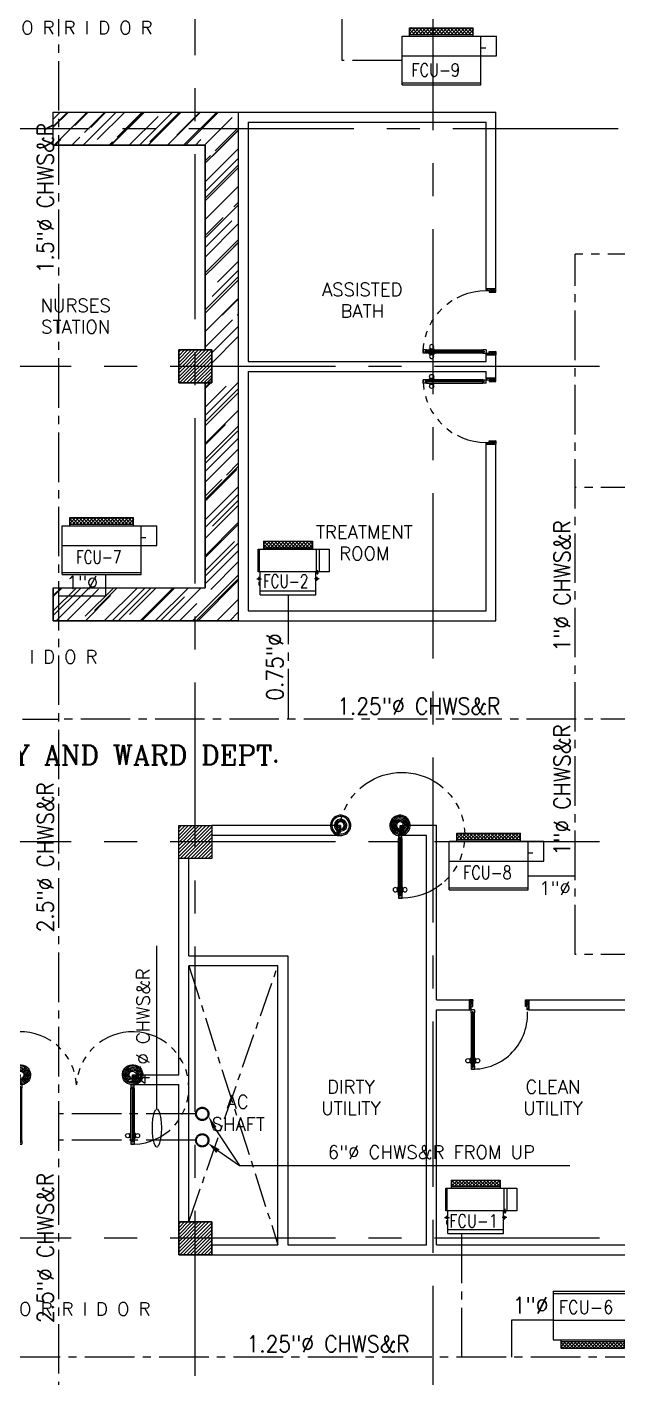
# Model space of a CAD drawing. Extents: x 417866029 to 417866302, y 43498045 to 43498122.
# Drawn here: x 417866078.5 to 417866087.44, y 43498080.49 to 43498100.93 of the extents above; entities that cross this region are included whole.
import ezdxf
from ezdxf.enums import TextEntityAlignment as Align

# ---------------------------------------------------------------- set-up
doc = ezdxf.new("R2010")
doc.units = 0
doc.header["$MEASUREMENT"] = 0
for name, pattern in [('CENTER2', [1.125, 0.75, -0.125, 0.125, -0.125]), ('CENTERX2', [4, 2.5, -0.5, 0.5, -0.5]), ('HIDDEN', [0.375, 0.25, -0.125])]:
    doc.linetypes.add(name, pattern=pattern)
doc.layers.get('0').update_dxf_attribs({"linetype": 'CONTINUOUS'})
for name, color, linetype in [('AC-CH', 6, 'CENTER2'), ('AC-CHT', 2, 'CONTINUOUS'), ('AXES', 11, 'CENTERX2'), ('COL', 11, 'CONTINUOUS'), ('COUNTER', 11, 'CONTINUOUS'), ('DOOR', 11, 'CONTINUOUS'), ('Ele', 11, 'CONTINUOUS'), ('FCU', 6, 'CONTINUOUS'), ('HAT', 11, 'CONTINUOUS'), ('RM-NAME', 11, 'CONTINUOUS'), ('TEXTN', 2, 'CONTINUOUS'), ('WALL', 11, 'CONTINUOUS')]:
    doc.layers.add(name, color=color, linetype=linetype)
doc.styles.add('KHRS2', font='ROMANS.shx', dxfattribs={"height": 200})
doc.styles.add('ROMANC', font='romanc', dxfattribs={"height": 0.1})
doc.styles.add('ROMANS', font='ROMANS.shx', dxfattribs={"width": 0.6})

# ---------------------------------------------------------------- blocks, each defined once
blk = doc.blocks.new('A$C272A55A0')
at = {"layer": 'DOOR', "color": 0, "linetype": 'ByBlock'}
for p, q in [((0, 900), (0, 1050)), ((50, 1050), (0, 1050)), ((50, 950), (50, 1050)), ((1750, 950), (1750, 1050)), ((1750, 1050), (1800, 1050)), ((1800, 1050), (1800, 900)), ((0, 900), (25, 900)), ((25, 950), (50, 950)), ((25, 900), (25, 950)), ((75, 900), (25, 900)), ((25, 850), (25, 900)), ((42, 850), (25, 850)), ((58, 870), (42, 870)), ((42, 870), (42, 850)), ((58, 850), (58, 870)), ((75, 850), (58, 850)), ((75, 900), (75, 850)), ((1725, 900), (1775, 900)), ((1725, 900), (1725, 850)), ((1725, 850), (1742, 850)), ((1742, 870), (1758, 870)), ((1742, 850), (1742, 870)), ((1775, 950), (1750, 950)), ((1758, 870), (1758, 850)), ((1758, 850), (1775, 850)), ((1775, 900), (1775, 950)), ((1800, 900), (1775, 900)), ((1775, 850), (1775, 900)), ((25, 50), (42, 50)), ((25, 50), (25, 0)), ((25, 0), (75, 0)), ((75, 0), (25, 0)), ((42, 50), (42, 30)), ((42, 30), (58, 30)), ((58, 50), (75, 50)), ((58, 50), (58, 30)), ((75, 50), (75, 0)), ((1718, 160), (1709, 160)), ((1709, 95), (1709, 160)), ((1718, 95), (1709, 95)), ((1725, 173), (1718, 173)), ((1718, 173), (1718, 83)), ((1718, 95), (1718, 160)), ((1725, 83), (1718, 83)), ((1742, 50), (1725, 50)), ((1725, 50), (1725, 0)), ((1775, 0), (1725, 0)), ((1725, 0), (1775, 0)), ((1742, 50), (1742, 30)), ((1758, 30), (1742, 30)), ((1775, 50), (1758, 50)), ((1758, 50), (1758, 30)), ((1775, 173), (1782, 173)), ((1775, 83), (1782, 83)), ((1775, 50), (1775, 0)), ((1782, 173), (1782, 83)), ((1782, 160), (1791, 160)), ((1782, 95), (1782, 160)), ((1782, 95), (1791, 95)), ((1791, 95), (1791, 160))]:
    blk.add_line(p, q, dxfattribs=at)
at = {"layer": 'DOOR', "color": 9, "linetype": 'ByBlock'}
for p, q in [((50, 1050), (0, 1010)), ((50, 1050), (0, 937)), ((50, 1050), (37, 950)), ((1750, 1050), (1800, 1010)), ((1750, 1050), (1800, 937)), ((1750, 1050), (1763, 950))]:
    blk.add_line(p, q, dxfattribs=at)
at = {"layer": 'DOOR', "linetype": 'ByBlock'}
for p, q in [((25, 850), (25, 50)), ((42, 850), (42, 50)), ((58, 850), (58, 50)), ((75, 50), (75, 850)), ((1725, 50), (1725, 850)), ((1742, 850), (1742, 50)), ((1758, 850), (1758, 50)), ((1775, 850), (1775, 50))]:
    blk.add_line(p, q, dxfattribs=at)
at = {"layer": 'DOOR', "color": 0, "linetype": 'ByBlock'}
for centre in [(1676, 128), (1824, 128)]:
    blk.add_circle(centre, 32.4, dxfattribs=at)
at = {"layer": 'DOOR', "color": 9, "linetype": 'ByBlock'}
for centre, radius, start, end in [((50, 1050), 54.4, 203.2074, 270), ((50, 1050), 34.4, 180, 270), ((50, 1050), 14.4, 180, 270), ((1750, 1050), 14.4, 270, 0), ((1750, 1050), 34.4, 270, 0), ((1750, 1050), 54.4, 270, 336.7926), ((50, 1050), 74.4, 227.7764, 270), ((50, 1050), 94.4, 238.0182, 270), ((50, 1050), 114, 244.0838, 257.3774), ((50, 1050), 134, 248.1598, 259.28), ((50, 1050), 154, 251.1053, 256.2858), ((1750, 1050), 74.4, 270, 312.2236), ((1750, 1050), 94.4, 270, 301.9818), ((1750, 1050), 114, 282.6226, 295.9162), ((1750, 1050), 134, 280.72, 291.8402), ((1750, 1050), 154, 283.7142, 288.8947)]:
    blk.add_arc(centre, radius, start, end, dxfattribs=at)
at = {"layer": 'DOOR', "linetype": 'HIDDEN', "ltscale": 0.5}
for centre, start, end in [((50, 851), 268.3174, 3.2965), ((1750, 851), 176.7035, 271.6826)]:
    blk.add_arc(centre, 851, start, end, dxfattribs=at)
at = {"layer": 'WALL', "linetype": 'ByBlock'}
blk.add_line((1800, 900), (1800, 1050), dxfattribs=at)
blk = doc.blocks.new('DOOR90')
at = {"layer": 'DOOR', "color": 7, "linetype": 'ByBlock'}
for p, q in [((-150, 0), (0, 0)), ((-150, 0), (-150, -25)), ((0, -50), (-114, 0)), ((0, -50), (-40, 0)), ((0, -50), (0, 0)), ((-1000, -25), (-1050, -25)), ((-1050, -75), (-1050, -25)), ((-1050, -25), (-1050, -75)), ((-1000, -75), (-1050, -75)), ((-1000, -42), (-1020, -42)), ((-1020, -42), (-1020, -58)), ((-1000, -58), (-1020, -58)), ((-1000, -25), (-1000, -42)), ((-1000, -58), (-1000, -75)), ((-878, -18), (-968, -18)), ((-968, -25), (-968, -18)), ((-968, -75), (-968, -82)), ((-878, -82), (-968, -82)), ((-955, -9), (-890, -9)), ((-955, -18), (-955, -9)), ((-955, -18), (-890, -18)), ((-955, -82), (-890, -82)), ((-955, -82), (-955, -91)), ((-955, -91), (-890, -91)), ((-890, -18), (-890, -9)), ((-890, -82), (-890, -91)), ((-878, -25), (-878, -18)), ((-878, -75), (-878, -82)), ((-200, -25), (-150, -25)), ((-200, -42), (-200, -25)), ((-180, -42), (-200, -42)), ((-200, -58), (-180, -58)), ((-200, -75), (-200, -58)), ((-150, -75), (-200, -75)), ((-180, -58), (-180, -42)), ((-150, -25), (-100, -25)), ((-150, -75), (-150, -25)), ((-100, -25), (-100, -50)), ((0, -50), (-100, -37)), ((-100, -50), (0, -50)), ((-150, -875), (-100, -875)), ((-150, -900), (-150, -875)), ((-150, -900), (0, -900)), ((0, -900), (-150, -900)), ((0, -850), (-114, -900)), ((-100, -875), (-100, -850)), ((0, -850), (-100, -863)), ((-100, -850), (0, -850)), ((0, -850), (-40, -900)), ((0, -850), (0, -900))]:
    blk.add_line(p, q, dxfattribs=at)
at = {"layer": 'DOOR', "linetype": 'ByBlock'}
for p, q in [((-200, -25), (-1000, -25)), ((-200, -42), (-1000, -42)), ((-200, -58), (-1000, -58)), ((-1000, -75), (-200, -75))]:
    blk.add_line(p, q, dxfattribs=at)
at = {"layer": 'DOOR', "color": 7, "linetype": 'ByBlock'}
for centre in [(-923, 24), (-923, -124)]:
    blk.add_circle(centre, 32.4, dxfattribs=at)
for centre, radius, start, end in [((0, -50), 154, 161.1053, 166.2858), ((0, -50), 94.4, 148.0182, 180), ((0, -50), 134, 158.1598, 169.28), ((0, -50), 114, 154.0838, 167.3774), ((0, -50), 74.4, 137.7764, 180), ((0, -50), 54.4, 113.2074, 180), ((0, -50), 34.4, 90, 180), ((0, -50), 14.4, 90, 180), ((0, -850), 154, 193.7142, 198.8947), ((0, -850), 134, 190.72, 201.8402), ((0, -850), 94.4, 180, 211.9818), ((0, -850), 74.4, 180, 222.2236), ((0, -850), 54.4, 180, 246.7926), ((0, -850), 34.4, 180, 270), ((0, -850), 14.4, 180, 270)]:
    blk.add_arc(centre, radius, start, end, dxfattribs=at)
at = {"layer": 'DOOR', "linetype": 'HIDDEN', "ltscale": 0.5}
blk.add_arc((-222, -50), 828, 178.2701, 275.003, dxfattribs=at)
blk = doc.blocks.new('DOOR-10')
at = {"layer": 'DOOR', "color": 0, "linetype": 'ByBlock'}
for p, q in [((-26, 1100), (-76, 1100)), ((-76, 1100), (-26, 1100)), ((-76, 1050), (-76, 1100)), ((-59, 1050), (-76, 1050)), ((-43, 1070), (-59, 1070)), ((-59, 1050), (-59, 1070)), ((-43, 1050), (-43, 1070)), ((-26, 1050), (-43, 1050)), ((-26, 1050), (-26, 1100)), ((-83, 1005), (-92, 1005)), ((-92, 1005), (-92, 940)), ((-83, 940), (-92, 940)), ((-76, 1018), (-83, 1018)), ((-83, 928), (-83, 1018)), ((-83, 1005), (-83, 940)), ((-76, 928), (-83, 928)), ((-26, 1018), (-18, 1018)), ((-26, 928), (-18, 928)), ((-18, 928), (-18, 1018)), ((-18, 1005), (-9, 1005)), ((-18, 1005), (-18, 940)), ((-18, 940), (-9, 940)), ((-9, 1005), (-9, 940)), ((-1001, 0), (-1001, 150)), ((-1001, 150), (-976, 150)), ((-1001, 150), (-1001, 0)), ((-951, 0), (-1001, 0)), ((-976, 150), (-976, 100)), ((-976, 100), (-951, 100)), ((-951, 100), (-951, 0)), ((-76, 200), (-59, 200)), ((-76, 150), (-76, 200)), ((-76, 150), (-26, 150)), ((-59, 200), (-59, 180)), ((-59, 180), (-43, 180)), ((-51, 100), (-51, 0)), ((-26, 100), (-51, 100)), ((-51, 0), (-1, 0)), ((-43, 200), (-26, 200)), ((-43, 180), (-43, 200)), ((-26, 200), (-26, 150)), ((-1, 150), (-26, 150)), ((-26, 150), (-26, 100))]:
    blk.add_line(p, q, dxfattribs=at)
at = {"layer": 'DOOR', "linetype": 'ByBlock'}
for p, q in [((-76, 1050), (-76, 200)), ((-59, 200), (-59, 1050)), ((-43, 200), (-43, 1050)), ((-26, 200), (-26, 1050))]:
    blk.add_line(p, q, dxfattribs=at)
at = {"layer": 'DOOR', "color": 9, "linetype": 'ByBlock'}
for p, q in [((-951, 0), (-1001, 114)), ((-951, 0), (-1001, 40)), ((-951, 0), (-964, 100)), ((-51, 0), (-1, 114)), ((-51, 0), (-37, 100)), ((-51, 0), (-1, 40)), ((-1, 0), (-1, 150))]:
    blk.add_line(p, q, dxfattribs=at)
at = {"layer": 'DOOR', "color": 0, "linetype": 'ByBlock'}
for centre in [(-124, 973), (23, 973)]:
    blk.add_circle(centre, 32.4, dxfattribs=at)
at = {"layer": 'DOOR', "linetype": 'HIDDEN', "ltscale": 0.5}
blk.add_arc((-23, 149), 952, 93.1482, 179.9482, dxfattribs=at)
at = {"layer": 'DOOR', "color": 9, "linetype": 'ByBlock'}
for centre, radius, start, end in [((-951, 0), 154, 103.7142, 108.8947), ((-951, 0), 134, 100.72, 111.8402), ((-951, 0), 94.4, 90, 121.9818), ((-951, 0), 74.4, 90, 132.2236), ((-951, 0), 54.4, 90, 156.7926), ((-951, 0), 34.4, 90, 180), ((-951, 0), 14.4, 90, 180), ((-51, 0), 94.4, 58.0182, 90), ((-51, 0), 74.4, 47.7764, 90), ((-51, 0), 54.4, 23.2074, 90), ((-51, 0), 34.4, 0, 90), ((-51, 0), 14.4, 0, 90), ((-51, 0), 134, 68.1598, 79.28), ((-51, 0), 114, 64.0838, 77.3774), ((-51, 0), 154, 71.1053, 76.2858)]:
    blk.add_arc(centre, radius, start, end, dxfattribs=at)
blk = doc.blocks.new('RM1')
at = {"layer": 'RM-NAME', "style": 'ROMANS'}
for tag, p in [('ROOMNAME1', (0, 324)), ('ROOMNAME2', (0, 0))]:
    blk.add_attdef(tag, text='', height=200, dxfattribs=at).set_placement(p, align=Align.MIDDLE)
blk = doc.blocks.new('*X65')
at = {"color": 0}
for p, q in [((238729, 149527), (239191, 149990)), ((238729, 149580), (239138, 149990)), ((238729, 149633), (239085, 149990)), ((238729, 149686), (239032, 149990)), ((238729, 149739), (238979, 149990)), ((238729, 149792), (238926, 149990)), ((238729, 149845), (238873, 149990)), ((238729, 149898), (238820, 149990)), ((238729, 149951), (238767, 149990)), ((238744, 149490), (239229, 149974)), ((238797, 149490), (239229, 149921)), ((238850, 149490), (239229, 149868)), ((238903, 149490), (239229, 149815)), ((238956, 149490), (239229, 149762)), ((239009, 149490), (239229, 149709)), ((239062, 149490), (239229, 149656)), ((239116, 149490), (239229, 149603)), ((239169, 149490), (239229, 149550)), ((239222, 149490), (239229, 149497))]:
    blk.add_line(p, q, dxfattribs=at)
blk = doc.blocks.new('COL50')
at = {"layer": 'COL'}
blk.add_lwpolyline([(-250, 250), (-250, -250), (250, -250), (250, 250)], close=True, dxfattribs=at)
blk = doc.blocks.new('*X64')
at = {"color": 0}
for p, q in [((238729, 155520), (239199, 155990)), ((238729, 155573), (239145, 155990)), ((238729, 155626), (239092, 155990)), ((238729, 155679), (239039, 155990)), ((238729, 155732), (238986, 155990)), ((238729, 155785), (238933, 155990)), ((238729, 155838), (238880, 155990)), ((238729, 155891), (238827, 155990)), ((238729, 155944), (238774, 155990)), ((238752, 155490), (239229, 155967)), ((238805, 155490), (239229, 155914)), ((238858, 155490), (239229, 155861)), ((238911, 155490), (239229, 155808)), ((238964, 155490), (239229, 155755)), ((239017, 155490), (239229, 155702)), ((239070, 155490), (239229, 155649)), ((239123, 155490), (239229, 155596)), ((239176, 155490), (239229, 155542))]:
    blk.add_line(p, q, dxfattribs=at)
blk = doc.blocks.new('*X87')
at = {"color": 0}
for p, q in [((238729, 162732), (239186, 163190)), ((238729, 162785), (239133, 163190)), ((238729, 162838), (239080, 163190)), ((238729, 162891), (239027, 163190)), ((238729, 162944), (238974, 163190)), ((238729, 162997), (238921, 163190)), ((238729, 163050), (238868, 163190)), ((238729, 163103), (238815, 163190)), ((238729, 163157), (238762, 163190)), ((238739, 162690), (239229, 163179)), ((238792, 162690), (239229, 163126)), ((238845, 162690), (239229, 163073)), ((238898, 162690), (239229, 163020)), ((238951, 162690), (239229, 162967)), ((239004, 162690), (239229, 162914)), ((239057, 162690), (239229, 162861)), ((239110, 162690), (239229, 162808)), ((239163, 162690), (239229, 162755)), ((239216, 162690), (239229, 162702))]:
    blk.add_line(p, q, dxfattribs=at)
blk = doc.blocks.new('*X38')
at = {"color": 0}
for p, q in [((-750, 2538), (-672, 2616)), ((-750, 2591), (-725, 2616)), ((-660, 2516), (-750, 2606)), ((-713, 2516), (-750, 2553)), ((-719, 2516), (-619, 2616)), ((-607, 2516), (-707, 2616)), ((-666, 2516), (-566, 2616)), ((-554, 2516), (-654, 2616)), ((-613, 2516), (-513, 2616)), ((-501, 2516), (-601, 2616)), ((-560, 2516), (-460, 2616)), ((-448, 2516), (-548, 2616)), ((-507, 2516), (-407, 2616)), ((-394, 2516), (-494, 2616)), ((-454, 2516), (-354, 2616)), ((-341, 2516), (-441, 2616)), ((-401, 2516), (-301, 2616)), ((-288, 2516), (-388, 2616)), ((-348, 2516), (-248, 2616)), ((-235, 2516), (-335, 2616)), ((-295, 2516), (-195, 2616)), ((-182, 2516), (-282, 2616)), ((-242, 2516), (-142, 2616)), ((-129, 2516), (-229, 2616)), ((-189, 2516), (-89, 2616)), ((-76, 2516), (-176, 2616)), ((-136, 2516), (-36, 2616)), ((-23, 2516), (-123, 2616)), ((-83, 2516), (17, 2616)), ((30, 2516), (-70, 2616)), ((-30, 2516), (70, 2616)), ((83, 2516), (-17, 2616)), ((23, 2516), (123, 2616)), ((136, 2516), (36, 2616)), ((76, 2516), (176, 2616)), ((189, 2516), (89, 2616)), ((129, 2516), (215, 2601)), ((215, 2543), (142, 2616)), ((182, 2516), (215, 2548)), ((215, 2596), (195, 2616))]:
    blk.add_line(p, q, dxfattribs=at)
blk = doc.blocks.new('WAP16')
at = {"color": 6}
for p, q in [((-597, 0), (-597, -737)), ((-597, 0), (597, 0)), ((597, 0), (597, -737)), ((-597, -437), (597, -437)), ((-597, -737), (597, -737))]:
    blk.add_line(p, q, dxfattribs=at)
at = {"color": 3}
for p, q in [((-597, -32), (597, -32)), ((597, -437), (835, -437)), ((597, -562), (670, -562)), ((835, -437), (835, -737)), ((-482, -737), (-482, -862)), ((-482, -762), (482, -762)), ((482, -737), (482, -862)), ((597, -737), (835, -737)), ((-482, -862), (482, -862))]:
    blk.add_line(p, q, dxfattribs=at)
at = {"color": 11}
blk.add_blockref('*X38', (268, -3378), dxfattribs=at)
blk = doc.blocks.new('*X36')
at = {"color": 0}
for p, q in [((16890, -2467), (16943, -2414)), ((16890, -2520), (16990, -2420)), ((16990, -2512), (16892, -2414)), ((16990, -2459), (16945, -2414)), ((16990, -2565), (16890, -2465)), ((16890, -2573), (16990, -2473)), ((16990, -2619), (16890, -2519)), ((16890, -2626), (16990, -2526)), ((16990, -2672), (16890, -2572)), ((16890, -2679), (16990, -2579)), ((16990, -2725), (16890, -2625)), ((16890, -2732), (16990, -2632)), ((16990, -2778), (16890, -2678)), ((16890, -2785), (16990, -2685)), ((16990, -2831), (16890, -2731)), ((16890, -2838), (16990, -2738)), ((16990, -2884), (16890, -2784)), ((16890, -2891), (16990, -2791)), ((16990, -2937), (16890, -2837)), ((16890, -2944), (16990, -2844)), ((16990, -2990), (16890, -2890)), ((16890, -2997), (16990, -2897)), ((16990, -3043), (16890, -2943)), ((16890, -3050), (16990, -2950)), ((16990, -3096), (16890, -2996)), ((16890, -3103), (16990, -3003)), ((16990, -3149), (16890, -3049)), ((16892, -3155), (16990, -3056)), ((16944, -3155), (16890, -3102)), ((16945, -3155), (16990, -3109))]:
    blk.add_line(p, q, dxfattribs=at)
blk = doc.blocks.new('WHE06')
at = {"color": 3}
for p, q in [((689, 622), (346, 622)), ((346, 622), (346, 469)), ((689, 469), (689, 622)), ((60, -422), (60, 422)), ((212, 437), (269, 437)), ((232, 452), (232, 422)), ((232, 452), (252, 452)), ((242, 472), (242, 399)), ((252, 452), (252, 422)), ((305, 448), (373, 448)), ((321, 458), (321, 438)), ((321, 458), (346, 458)), ((321, 438), (346, 438)), ((346, 430), (689, 430)), ((811, 371), (689, 371)), ((711, -371), (711, 371)), ((811, -371), (811, 371)), ((242, -472), (242, -399)), ((811, -371), (689, -371)), ((142, -437), (142, -422)), ((142, -437), (197, -437)), ((197, -437), (197, -422)), ((221, -437), (269, -437)), ((232, -452), (232, -422)), ((232, -452), (252, -452)), ((252, -452), (252, -422)), ((346, -430), (689, -430))]:
    blk.add_line(p, q, dxfattribs=at)
at = {"color": 6}
for p, q in [((0, -422), (0, 422)), ((0, 422), (346, 422)), ((346, 469), (346, -451)), ((689, 469), (346, 469)), ((689, -451), (689, 469)), ((0, -422), (346, -422)), ((346, -451), (689, -451))]:
    blk.add_line(p, q, dxfattribs=at)
at = {"color": 11}
blk.add_blockref('*X36', (-16179, 2784), dxfattribs=at)
blk = doc.blocks.new('*X103')
at = {"color": 0}
for p, q in [((16890, -2467), (16943, -2414)), ((16890, -2520), (16990, -2420)), ((16990, -2512), (16892, -2414)), ((16990, -2459), (16945, -2414)), ((16990, -2565), (16890, -2465)), ((16890, -2573), (16990, -2473)), ((16990, -2619), (16890, -2519)), ((16890, -2626), (16990, -2526)), ((16990, -2672), (16890, -2572)), ((16890, -2679), (16990, -2579)), ((16990, -2725), (16890, -2625)), ((16890, -2732), (16990, -2632)), ((16990, -2778), (16890, -2678)), ((16890, -2785), (16990, -2685)), ((16990, -2831), (16890, -2731)), ((16890, -2838), (16990, -2738)), ((16990, -2884), (16890, -2784)), ((16890, -2891), (16990, -2791)), ((16990, -2937), (16890, -2837)), ((16890, -2944), (16990, -2844)), ((16990, -2990), (16890, -2890)), ((16890, -2997), (16990, -2897)), ((16990, -3043), (16890, -2943)), ((16890, -3050), (16990, -2950)), ((16990, -3096), (16890, -2996)), ((16890, -3103), (16990, -3003)), ((16990, -3149), (16890, -3049)), ((16892, -3155), (16990, -3056)), ((16944, -3155), (16890, -3102)), ((16945, -3155), (16990, -3109))]:
    blk.add_line(p, q, dxfattribs=at)

msp = doc.modelspace()

# ---------------------------------------------------------------- hatches: boundary and pattern name
at = {"layer": 'COUNTER', "linetype": 'ByBlock'}
h = msp.add_hatch(dxfattribs=at)
h.set_pattern_fill('AR-RROOF', color=256, scale=0.3, angle=45, style=0)
h.set_pattern_definition([(45, (417865815.49646, 43497932.87098), (0.25455844, 0.6788225), [4.5, -0.6, 1.5, -0.3]), (45, (417865815.67253, 43497933.25918), (-0.49426764, 0.07000357), [0.9, -0.099, 1.8, -0.225]), (45, (417865815.42221, 43497933.15735), (0.96095812, 1.24521504), [2.4, -0.42, 1.2, -0.3])])
h.paths.add_polyline_path([(417866081.193, 43498099.141), (417866081.193, 43498096.041), (417866081.293, 43498096.041), (417866081.293, 43498095.541), (417866081.193, 43498095.541), (417866081.193, 43498092.441), (417866078.893, 43498092.441), (417866078.893, 43498091.941), (417866081.693, 43498091.941), (417866081.693, 43498099.641), (417866078.893, 43498099.641), (417866078.893, 43498099.141)])

# ---------------------------------------------------------------- linework, layer by layer
at = {"layer": 'AC-CH'}
for p, q in [((417866078.972, 43498101.541), (417866078.972, 43498060.371)), ((417866083.268, 43498100.424), (417866083.268, 43498101.541)), ((417866084.172, 43498100.424), (417866083.268, 43498100.424)), ((417866089.161, 43498097.493), (417866086.794, 43498097.493)), ((417866086.794, 43498086.888), (417866086.794, 43498097.493)), ((417866089.058, 43498093.958), (417866086.794, 43498093.958)), ((417866079.681, 43498092.641), (417866079.681, 43498092.313)), ((417866079.681, 43498092.313), (417866078.972, 43498092.313)), ((417866082.447, 43498092.335), (417866082.447, 43498090.448)), ((417866069.429, 43498090.448), (417866078.972, 43498090.448)), ((417866089.058, 43498090.448), (417866078.972, 43498090.448)), ((417866086.081, 43498088.079), (417866086.794, 43498088.079)), ((417866089.058, 43498086.888), (417866086.794, 43498086.888)), ((417866081.048, 43498084.473), (417866078.972, 43498084.473)), ((417866081.048, 43498084.073), (417866078.972, 43498084.073)), ((417866085.072, 43498082.661), (417866085.072, 43498080.791)), ((417866085.828, 43498081.35), (417866085.828, 43498080.791)), ((417866086.459, 43498081.35), (417866085.828, 43498081.35)), ((417866092.496, 43498080.791), (417866044.754, 43498080.791))]:
    msp.add_line(p, q, dxfattribs=at)
for centre, major_axis, start_param, end_param in [((417866081.148, 43498084.473), (0.0013, 0.1), 0.012686, 6.295871), ((417866081.148, 43498084.473), (-0.0011, 0.0867), -0.01216078868948389, 6.271024518490102), ((417866081.148, 43498084.073), (0.0013, 0.1), 0.012686, 6.295871), ((417866081.148, 43498084.073), (-0.0011, 0.0867), -0.01216078868948389, 6.271024518490102)]:
    msp.add_ellipse(centre, major_axis=major_axis, ratio=0.999985, start_param=start_param, end_param=end_param, dxfattribs=at)
at = {"layer": 'AC-CHT', "color": 4}
for p, q in [((417866080.461, 43498084.549), (417866080.461, 43498087.017)), ((417866081.334, 43498084.262), (417866081.714, 43498083.693)), ((417866081.382, 43498083.917), (417866081.714, 43498083.693)), ((417866081.714, 43498083.693), (417866086.714, 43498083.693))]:
    msp.add_line(p, q, dxfattribs=at)
for centre, major_axis, ratio, start_param, end_param in [((417866080.664, 43498084.399), (0.186, 0.186), 0.999994, 1.807171, 2.108016), ((417866080.461, 43498084.524), (-0.0175, 0.0175), 0.999998, -0.785399, 0.236378), ((417866080.461, 43498084.524), (-0.0175, 0.0175), 1, 4.476013, 5.497787), ((417866080.257, 43498084.399), (0.186, 0.186), 1, 5.745962, 6.046809), ((417866081.526, 43498084.26), (-0.007, 1.138), 0.999986, 1.460303, 1.56488), ((417866080.995, 43498084.316), (0.427, 0.427), 0.999998, 2.108018, 2.251615), ((417866079.927, 43498084.316), (-0.427, 0.427), 0.999998, 4.03157, 4.175167), ((417866079.396, 43498084.26), (0.007, 1.138), 0.999986, -1.56488, -1.460303), ((417866081.526, 43498084.26), (0.007, 1.138), 0.999986, 1.576712, 1.681289), ((417866080.995, 43498084.204), (-0.427, 0.427), 0.999998, 0.889978, 1.033574), ((417866079.927, 43498084.204), (0.427, 0.427), 0.999998, 5.249611, 5.393208), ((417866079.396, 43498084.26), (-0.007, 1.138), 0.999986, 4.601896, 4.706473), ((417866080.664, 43498084.12), (-0.186, 0.186), 0.999994, 1.033576, 1.334421), ((417866080.461, 43498083.996), (0.0175, 0.0175), 0.999999, 2.905215, 3.926991), ((417866080.461, 43498083.996), (0.0175, 0.0175), 0.999999, 3.926991, 4.948765), ((417866080.257, 43498084.12), (-0.186, 0.186), 0.999999, 3.377969, 3.678816)]:
    msp.add_ellipse(centre, major_axis=major_axis, ratio=ratio, start_param=start_param, end_param=end_param, dxfattribs=at)
for points in [[(417866081.304, 43498084.246), (417866081.363, 43498084.277), (417866081.242, 43498084.439)], [(417866081.357, 43498083.881), (417866081.408, 43498083.938), (417866081.238, 43498084.03)]]:
    msp.add_solid(points, dxfattribs=at)
at = {"layer": 'AXES'}
for p, q in [((417866081.043, 43498044.506), (417866081.043, 43498121.777)), ((417866084.643, 43498051.371), (417866084.643, 43498110.191)), ((417866095.443, 43498099.391), (417866053.153, 43498099.391)), ((417866103.163, 43498095.791), (417866053.153, 43498095.791)), ((417866103.163, 43498088.591), (417866037.203, 43498088.591)), ((417866103.163, 43498088.591), (417866053.153, 43498088.591)), ((417866103.163, 43498082.591), (417866053.153, 43498082.591))]:
    msp.add_line(p, q, dxfattribs=at)
at = {"layer": 'COUNTER'}
for p, q in [((417866078.893, 43498099.141), (417866078.893, 43498099.641)), ((417866078.893, 43498099.641), (417866081.693, 43498099.641)), ((417866078.893, 43498099.141), (417866078.893, 43498099.641)), ((417866081.693, 43498099.641), (417866081.693, 43498091.941)), ((417866078.893, 43498099.141), (417866081.193, 43498099.141)), ((417866078.893, 43498099.141), (417866081.193, 43498099.141)), ((417866081.193, 43498099.141), (417866081.193, 43498096.041)), ((417866081.193, 43498095.541), (417866081.193, 43498092.441)), ((417866081.193, 43498095.541), (417866081.193, 43498092.441)), ((417866078.893, 43498092.441), (417866081.193, 43498092.441)), ((417866078.893, 43498092.441), (417866078.893, 43498091.941)), ((417866078.893, 43498091.941), (417866081.693, 43498091.941))]:
    msp.add_line(p, q, dxfattribs=at)
at = {"layer": 'COUNTER', "linetype": 'ByBlock'}
for p, q in [((417866078.893, 43498099.641), (417866081.693, 43498099.641)), ((417866078.893, 43498099.141), (417866078.893, 43498099.641)), ((417866078.893, 43498099.641), (417866081.693, 43498099.641)), ((417866078.893, 43498099.141), (417866078.893, 43498099.641)), ((417866081.693, 43498099.641), (417866081.693, 43498091.941)), ((417866081.693, 43498099.641), (417866081.693, 43498091.941)), ((417866081.193, 43498099.141), (417866078.893, 43498099.141)), ((417866081.193, 43498099.141), (417866078.893, 43498099.141)), ((417866081.193, 43498096.041), (417866081.193, 43498099.141)), ((417866081.193, 43498096.041), (417866081.193, 43498099.141)), ((417866081.193, 43498096.041), (417866081.293, 43498096.041)), ((417866081.193, 43498096.041), (417866081.293, 43498096.041)), ((417866081.293, 43498096.041), (417866081.293, 43498095.541)), ((417866081.293, 43498096.041), (417866081.293, 43498095.541)), ((417866081.293, 43498095.541), (417866081.193, 43498095.541)), ((417866081.193, 43498092.441), (417866081.193, 43498095.541)), ((417866081.293, 43498095.541), (417866081.193, 43498095.541)), ((417866078.893, 43498091.941), (417866078.893, 43498092.441)), ((417866078.893, 43498092.441), (417866081.193, 43498092.441)), ((417866078.893, 43498091.941), (417866078.893, 43498092.441)), ((417866078.893, 43498092.441), (417866081.193, 43498092.441)), ((417866081.693, 43498091.941), (417866078.893, 43498091.941)), ((417866081.693, 43498091.941), (417866078.893, 43498091.941))]:
    msp.add_line(p, q, dxfattribs=at)
at = {"layer": 'Ele', "linetype": 'CENTER2', "ltscale": 0.7}
for p, q in [((417866080.944, 43498082.841), (417866082.293, 43498086.716)), ((417866080.944, 43498086.716), (417866082.293, 43498082.491))]:
    msp.add_line(p, q, dxfattribs=at)
at = {"layer": 'FCU', "color": 3}
for p, q in [((417866082.076, 43498093.146), (417866082.817, 43498093.146)), ((417866082.076, 43498093.146), (417866082.076, 43498093.024)), ((417866082.817, 43498093.146), (417866082.817, 43498093.024)), ((417866082.016, 43498092.681), (417866082.016, 43498093.024)), ((417866082.076, 43498093.046), (417866082.817, 43498093.046)), ((417866082.877, 43498092.681), (417866082.877, 43498093.024)), ((417866082.916, 43498093.024), (417866083.068, 43498093.024)), ((417866083.068, 43498093.024), (417866083.068, 43498092.681)), ((417866082.884, 43498092.656), (417866082.884, 43498092.681)), ((417866082.904, 43498092.656), (417866082.884, 43498092.656)), ((417866082.894, 43498092.64), (417866082.894, 43498092.708)), ((417866082.904, 43498092.656), (417866082.904, 43498092.681)), ((417866083.068, 43498092.681), (417866082.916, 43498092.681)), ((417866081.974, 43498092.577), (417866082.047, 43498092.577)), ((417866081.994, 43498092.567), (417866081.994, 43498092.587)), ((417866081.994, 43498092.587), (417866082.024, 43498092.587)), ((417866081.994, 43498092.567), (417866082.024, 43498092.567)), ((417866082.009, 43498092.556), (417866082.009, 43498092.604)), ((417866082.009, 43498092.532), (417866082.024, 43498092.532)), ((417866082.009, 43498092.477), (417866082.009, 43498092.532)), ((417866082.009, 43498092.477), (417866082.024, 43498092.477)), ((417866082.919, 43498092.577), (417866082.846, 43498092.577)), ((417866082.899, 43498092.587), (417866082.869, 43498092.587)), ((417866082.899, 43498092.567), (417866082.869, 43498092.567)), ((417866082.884, 43498092.547), (417866082.884, 43498092.604)), ((417866082.899, 43498092.567), (417866082.899, 43498092.587)), ((417866082.024, 43498092.395), (417866082.869, 43498092.395))]:
    msp.add_line(p, q, dxfattribs=at)
at = {"layer": 'FCU', "color": 6}
for p, q in [((417866081.996, 43498092.681), (417866081.996, 43498093.024)), ((417866081.996, 43498093.024), (417866082.916, 43498093.024)), ((417866082.916, 43498093.024), (417866082.916, 43498092.681)), ((417866082.916, 43498092.681), (417866081.996, 43498092.681)), ((417866082.024, 43498092.335), (417866082.024, 43498092.681)), ((417866082.869, 43498092.335), (417866082.869, 43498092.681)), ((417866082.024, 43498092.335), (417866082.869, 43498092.335))]:
    msp.add_line(p, q, dxfattribs=at)
at = {"layer": 'WALL'}
for p, q in [((417866081.693, 43498099.641), (417866085.593, 43498099.641)), ((417866081.693, 43498099.641), (417866081.693, 43498091.941)), ((417866085.593, 43498096.966), (417866085.593, 43498099.641)), ((417866081.843, 43498099.491), (417866085.443, 43498099.491)), ((417866081.843, 43498099.491), (417866081.843, 43498095.866)), ((417866085.443, 43498096.966), (417866085.443, 43498099.491)), ((417866085.443, 43498096.966), (417866085.593, 43498096.966)), ((417866085.443, 43498095.966), (417866085.593, 43498095.966)), ((417866085.443, 43498095.866), (417866085.443, 43498095.966)), ((417866085.593, 43498095.616), (417866085.593, 43498095.966)), ((417866081.843, 43498095.866), (417866085.443, 43498095.866)), ((417866081.843, 43498095.716), (417866085.443, 43498095.716)), ((417866081.843, 43498095.716), (417866081.843, 43498092.091)), ((417866085.443, 43498095.616), (417866085.443, 43498095.716)), ((417866085.443, 43498095.616), (417866085.593, 43498095.616)), ((417866085.443, 43498092.091), (417866085.443, 43498094.616)), ((417866085.443, 43498094.616), (417866085.593, 43498094.616)), ((417866085.593, 43498091.941), (417866085.593, 43498094.616)), ((417866081.843, 43498092.091), (417866085.443, 43498092.091)), ((417866081.693, 43498091.941), (417866085.593, 43498091.941)), ((417866083.193, 43498088.841), (417866081.293, 43498088.841)), ((417866083.193, 43498088.691), (417866083.193, 43498088.841)), ((417866084.693, 43498088.841), (417866084.193, 43498088.841)), ((417866084.193, 43498088.691), (417866084.193, 43498088.841)), ((417866084.693, 43498086.201), (417866084.693, 43498088.841)), ((417866083.193, 43498088.691), (417866081.293, 43498088.691)), ((417866084.543, 43498088.691), (417866084.193, 43498088.691)), ((417866084.543, 43498082.491), (417866084.543, 43498088.691)), ((417866080.794, 43498085.066), (417866080.794, 43498088.341)), ((417866080.943, 43498086.866), (417866080.943, 43498088.341)), ((417866080.943, 43498086.866), (417866082.443, 43498086.866)), ((417866082.443, 43498086.866), (417866082.443, 43498082.491)), ((417866082.293, 43498086.716), (417866080.944, 43498086.716)), ((417866080.944, 43498082.841), (417866080.944, 43498086.716)), ((417866082.293, 43498082.491), (417866082.293, 43498086.716)), ((417866084.693, 43498086.201), (417866085.193, 43498086.201)), ((417866085.193, 43498086.051), (417866085.193, 43498086.201)), ((417866086.093, 43498086.051), (417866086.093, 43498086.201)), ((417866086.093, 43498086.201), (417866088.393, 43498086.201)), ((417866084.693, 43498086.051), (417866085.193, 43498086.051)), ((417866084.693, 43498082.491), (417866084.693, 43498086.051)), ((417866086.093, 43498086.051), (417866087.993, 43498086.051)), ((417866080.144, 43498085.066), (417866080.794, 43498085.066)), ((417866080.144, 43498084.916), (417866080.144, 43498085.066)), ((417866080.144, 43498084.916), (417866080.794, 43498084.916)), ((417866080.794, 43498082.691), (417866080.794, 43498084.916)), ((417866081.293, 43498082.491), (417866082.293, 43498082.491)), ((417866082.443, 43498082.491), (417866084.543, 43498082.491)), ((417866084.693, 43498082.491), (417866087.993, 43498082.491)), ((417866081.293, 43498082.341), (417866087.993, 43498082.341))]:
    msp.add_line(p, q, dxfattribs=at)
at = {"layer": 'WALL', "linetype": 'ByBlock', "ltscale": 0.3}
for points in [[(417866081.293, 43498096.041), (417866080.793, 43498096.041), (417866080.793, 43498095.541), (417866081.293, 43498095.541)], [(417866081.293, 43498088.341), (417866080.793, 43498088.341), (417866080.793, 43498088.841), (417866081.293, 43498088.841)], [(417866081.293, 43498082.841), (417866080.793, 43498082.841), (417866080.793, 43498082.341), (417866081.293, 43498082.341)]]:
    msp.add_lwpolyline(points, close=True, dxfattribs=at)

# ---------------------------------------------------------------- block references
at = {"layer": 'COL', "xscale": -0.0009999871253967285, "yscale": 0.001000002026557922, "zscale": 0.001}
for p in [(417866081.043, 43498095.791), (417866081.043, 43498088.591), (417866081.043, 43498082.591)]:
    msp.add_blockref('COL50', p, dxfattribs=at)
at = {"layer": 'DOOR', "color": 0, "linetype": 'ByBlock', "ltscale": 0.3, "yscale": 0.001000002026557922, "zscale": 0.001}
for p, xscale, rotation in [((417866085.593, 43498095.965), -0.001000002026557922, 90), ((417866085.593, 43498095.616), 0.001000002026557922, 90), ((417866084.193, 43498088.841), -0.0009999871253967285, 180)]:
    msp.add_blockref('DOOR-10', p, dxfattribs=dict(at, xscale=xscale, rotation=rotation))
at = {"layer": 'DOOR', "color": 0, "linetype": 'ByBlock', "xscale": 0.001000002026557922, "yscale": 0.001000002026557922, "zscale": 0.001, "rotation": 90}
msp.add_blockref('DOOR90', (417866085.193, 43498086.201), dxfattribs=at)
at = {"layer": 'DOOR', "color": 0, "linetype": 'ByBlock', "xscale": 0.0009999871253967285, "yscale": 0.001000002026557922, "zscale": 0.001}
msp.add_blockref('A$C272A55A0', (417866078.344, 43498084.015), dxfattribs=at)
at = {"layer": 'FCU', "linetype": 'ByBlock', "yscale": 0.001000002026557922, "zscale": 0.001}
for name, p, xscale, rotation in [('WAP16', (417866084.769, 43498100.056), -0.0009999871253967285, 180), ('WAP16', (417866079.626, 43498092.641), -0.0009999871253967285, 180), ('WAP16', (417866085.484, 43498087.864), -0.0009999871253967285, 180), ('WHE06', (417866085.287, 43498082.661), -0.001000002026557922, 270)]:
    msp.add_blockref(name, p, dxfattribs=dict(at, xscale=xscale, rotation=rotation))
at = {"layer": 'FCU', "color": 11, "extrusion": (0, 0, -1), "xscale": 0.001000002026557922, "yscale": 0.001000002026557922, "zscale": -0.001, "rotation": 90}
msp.add_blockref('*X103', (-417866085.231, 43498076.156), dxfattribs=at)
at = {"layer": 'FCU', "linetype": 'ByBlock', "xscale": 0.0009999871253967285, "yscale": 0.001000002026557922, "zscale": 0.001}
msp.add_blockref('WAP16', (417866087.056, 43498081.787), dxfattribs=at)
at = {"layer": 'HAT', "xscale": 0.0009999871253967285, "yscale": 0.001000002026557922, "zscale": 0.001}
for name in ['*X87', '*X64', '*X65']:
    msp.add_blockref(name, (417865842.065, 43497932.851), dxfattribs=at)
at = {"layer": 'RM-NAME'}
ref = msp.add_blockref('RM1', (417866079.243, 43498100.921), dxfattribs=dict(at, xscale=0.0009999871253967285, yscale=0.001000002026557922, zscale=0.001))
ref.add_attrib('ROOMNAME2', 'C O R R I D O R', dxfattribs={"height": 0.2, "style": 'ROMANS'}).set_placement((417866079.243, 43498100.921), align=Align.MIDDLE)
ref = msp.add_blockref('RM1', (417866083.57, 43498096.631), dxfattribs=dict(at, xscale=0.0009999871253967285, yscale=0.001000002026557922, zscale=0.001))
ref.add_attrib('ROOMNAME2', 'BATH', dxfattribs={"height": 0.2, "style": 'ROMANS'}).set_placement((417866083.57, 43498096.631), align=Align.MIDDLE)
ref.add_attrib('ROOMNAME1', 'ASSISTED', dxfattribs={"height": 0.2, "style": 'ROMANS'}).set_placement((417866083.57, 43498096.955), align=Align.MIDDLE)
ref = msp.add_blockref('RM1', (417866079.232, 43498096.391), dxfattribs=dict(at, xscale=0.0009999871253967285, yscale=0.001000002026557922, zscale=0.001))
ref.add_attrib('ROOMNAME2', 'STATION', dxfattribs={"height": 0.2, "style": 'ROMANS'}).set_placement((417866079.232, 43498096.391), align=Align.MIDDLE)
ref.add_attrib('ROOMNAME1', 'NURSES', dxfattribs={"height": 0.2, "style": 'ROMANS'}).set_placement((417866079.232, 43498096.715), align=Align.MIDDLE)
ref = msp.add_blockref('RM1', (417866083.602, 43498092.96), dxfattribs=dict(at, xscale=0.0009999871253967285, yscale=0.001000002026557922, zscale=0.001))
ref.add_attrib('ROOMNAME2', 'ROOM', dxfattribs={"height": 0.2, "style": 'ROMANS'}).set_placement((417866083.602, 43498092.96), align=Align.MIDDLE)
ref.add_attrib('ROOMNAME1', 'TREATMENT', dxfattribs={"height": 0.2, "style": 'ROMANS'}).set_placement((417866083.602, 43498093.284), align=Align.MIDDLE)
ref = msp.add_blockref('RM1', (417866078.409, 43498091.394), dxfattribs=dict(at, xscale=0.0009999871253967285, yscale=0.001000002026557922, zscale=0.001))
ref.add_attrib('ROOMNAME2', 'C O R R I D O R', dxfattribs={"height": 0.2, "style": 'ROMANS'}).set_placement((417866078.409, 43498091.394), align=Align.MIDDLE)
ref = msp.add_blockref('RM1', (417866083.398, 43498084.56), dxfattribs=dict(at, xscale=0.0009999871253967285, yscale=0.001000002026557922, zscale=0.001))
ref.add_attrib('ROOMNAME2', 'UTILITY', dxfattribs={"height": 0.2, "style": 'ROMANS'}).set_placement((417866083.398, 43498084.56), align=Align.MIDDLE)
ref.add_attrib('ROOMNAME1', 'DIRTY', dxfattribs={"height": 0.2, "style": 'ROMANS'}).set_placement((417866083.398, 43498084.884), align=Align.MIDDLE)
ref = msp.add_blockref('RM1', (417866086.456, 43498084.56), dxfattribs=dict(at, xscale=0.0009999871253967285, yscale=0.001000002026557922, zscale=0.001))
ref.add_attrib('ROOMNAME2', 'UTILITY', dxfattribs={"height": 0.2, "style": 'ROMANS'}).set_placement((417866086.456, 43498084.56), align=Align.MIDDLE)
ref.add_attrib('ROOMNAME1', 'CLEAN', dxfattribs={"height": 0.2, "style": 'ROMANS'}).set_placement((417866086.456, 43498084.884), align=Align.MIDDLE)
ref = msp.add_blockref('RM1', (417866079.21, 43498081.519), dxfattribs=dict(at, xscale=0.0009999871253967285, yscale=0.001000002026557922, zscale=0.001))
ref.add_attrib('ROOMNAME2', 'C O R R I D O R', dxfattribs={"height": 0.2, "style": 'ROMANS'}).set_placement((417866079.21, 43498081.519), align=Align.MIDDLE)

# ---------------------------------------------------------------- texts
at = {"layer": 'AC-CHT', "style": 'KHRS2'}
for s, height, width, p in [('1.5"%%C CHWS&R', 0.25, 0.9, (417866078.772, 43498098.34)), ('1"%%C CHWS&R', 0.25, 0.9, (417866086.594, 43498092.467)), ('0.75"%%C', 0.25, 0.9, (417866082.247, 43498091.24)), ('1"%%C CHWS&R', 0.25, 0.9, (417866086.594, 43498089.379)), ('2.5"%%C CHWS&R', 0.25, 0.9, (417866078.772, 43498088.358)), ('4"%%C CHWS&R', 0.2, 1.000015, (417866080.251, 43498085.795)), ('2.5"%%C CHWS&R', 0.25, 0.9, (417866078.772, 43498082.443))]:
    msp.add_text(s, height=height, rotation=90, dxfattribs=dict(at, width=width)).set_placement(p, align=Align.MIDDLE)
for s, height, width, p in [('1"%%C', 0.2, 0.999985, (417866079.334, 43498092.52)), ('1.25"%%C CHWS&R', 0.25, 0.9, (417866084.425, 43498090.648)), ('1"%%C', 0.2, 0.999985, (417866086.487, 43498087.891)), ('6"%%C CHWS&R FROM UP', 0.2, 0.999985, (417866084.616, 43498083.893)), ('1"%%C ', 0.25, 0.9, (417866086.196, 43498081.575)), ('1.25"%%C CHWS&R', 0.25, 0.9, (417866083.052, 43498080.991))]:
    msp.add_text(s, height=height, dxfattribs=dict(at, width=width)).set_placement(p, align=Align.MIDDLE)
at = {"layer": 'RM-NAME'}
for s, height, style, p in [('SURGERY AND WARD DEPT. ', 0.3, 'ROMANC', (417866079.547, 43498089.908)), ('AC', 0.2, 'ROMANS', (417866081.684, 43498084.655)), ('SHAFT', 0.2, 'ROMANS', (417866081.693, 43498084.318))]:
    msp.add_text(s, height=height, dxfattribs=dict(at, style=style)).set_placement(p, align=Align.MIDDLE)
at = {"layer": 'TEXTN', "style": 'ROMANS'}
for s, width, p in [('FCU-9', 0.8, (417866084.314, 43498100.18)), ('FCU-7', 0.75, (417866079.237, 43498092.805)), ('FCU-2', 0.75, (417866082.067, 43498092.44)), ('FCU-8', 0.8, (417866085.097, 43498088.028)), ('FCU-1', 0.8, (417866084.887, 43498082.752))]:
    msp.add_text(s, height=0.2, dxfattribs=dict(at, width=width)).set_placement(p)
at = {"layer": 'TEXTN', "linetype": 'ByBlock', "style": 'ROMANS', "width": 0.9}
msp.add_text('FCU-6', height=0.2, dxfattribs=at).set_placement((417866086.545, 43498081.448))

doc.saveas('drawing.dxf')
